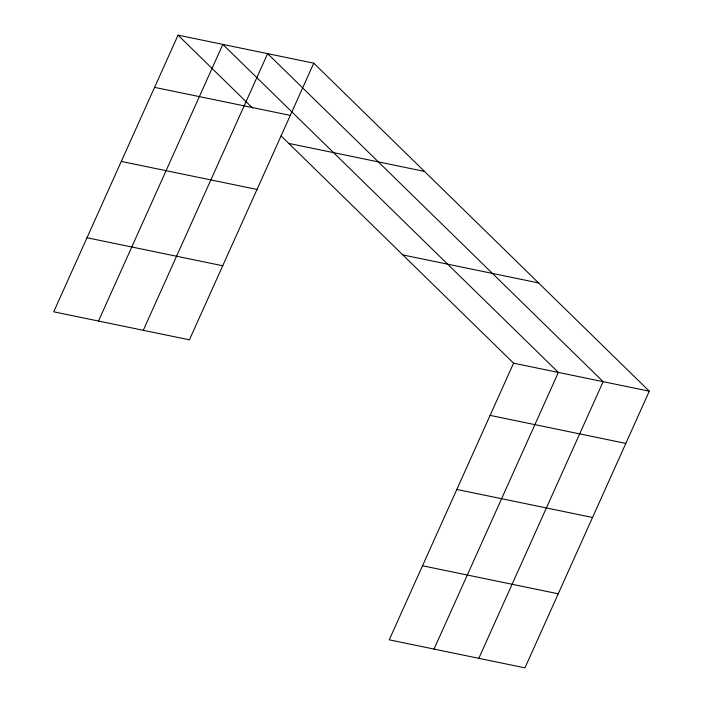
<?xml version="1.0" encoding="UTF-8"?>
<svg xmlns="http://www.w3.org/2000/svg" width="703" height="703" viewBox="0 0 703 703"><rect width="100%" height="100%" fill="white"/><g stroke="black" fill="none" stroke-linecap="round" stroke-linejoin="round"><path stroke-width="1.05" d="M178.044 35.15L53.709 311.807L189.432 339.821L313.766 63.165L178.044 35.15L252.623 108.069M98.49 321.051L222.833 44.394L558.358 372.423L434.023 649.08M143.28 330.296L267.623 53.639L603.148 381.667L478.813 658.324M281.077 135.881L513.568 363.179L389.234 639.835L524.956 667.85L649.291 391.193L313.766 63.165M154.572 87.374L290.295 115.38M288.766 143.403L424.489 171.409M121.285 161.435L257.008 189.45M402.845 254.925L538.568 282.94M86.987 237.746L222.719 265.76M513.568 363.179L649.291 391.193M490.105 415.394L625.828 443.408M456.818 489.464L592.541 517.478M422.521 565.774L558.244 593.789"/></g></svg>
